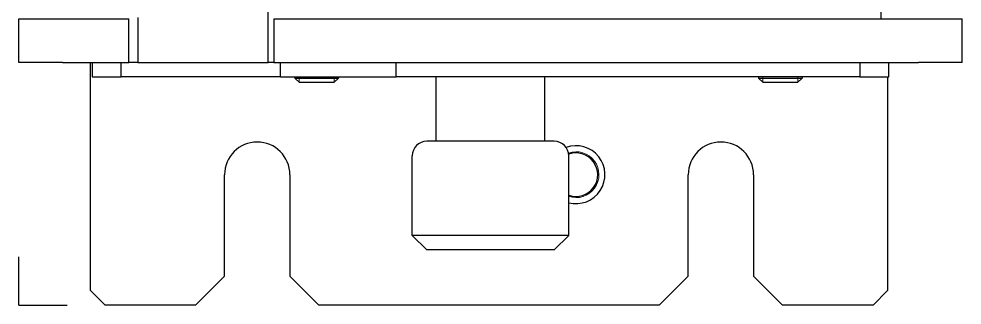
# Model space of a CAD drawing. Extents: x 0 to 92, y -95 to 197.
# Drawn here: x 0 to 48.83, y 0 to 14.81 of the extents above; entities that cross this region are included whole.
import ezdxf

# ---------------------------------------------------------------- set-up
doc = ezdxf.new("R2010")
doc.units = 0
doc.header["$LTSCALE"] = 4
doc.layers.get('0').update_dxf_attribs({"linetype": 'CONTINUOUS'})
doc.layers.add('Gewinde(DIN)', color=7, linetype='CONTINUOUS', lineweight=13)
doc.layers.add('Sichtbare Kanten(DIN)', color=7, linetype='CONTINUOUS', lineweight=25)
doc.styles.get("Standard").update_dxf_attribs({"font": 'romans.shx'})

msp = doc.modelspace()

# ---------------------------------------------------------------- linework, layer by layer
for p, q in [((0, 12.562), (0, 14.812)), ((0, 0), (0, 2.5)), ((0, 0), (2.5, 0))]:
    msp.add_line(p, q)
at = {"layer": 'Gewinde(DIN)'}
for p, q in [((14.513, 11.812), (14.513, 11.517)), ((16.312, 11.517), (16.312, 11.812)), ((38.513, 11.812), (38.513, 11.517)), ((40.312, 11.517), (40.312, 11.812))]:
    msp.add_line(p, q, dxfattribs=at)
msp.add_arc((28.838, 6.75), 1.187, 251.5754, 109.0851, dxfattribs=at)
at = {"layer": 'Sichtbare Kanten(DIN)'}
for p, q in [((12.9, 12.562), (12.9, 177.112)), ((44.625, 177.188), (44.625, 14.812)), ((0, 14.812), (2.25, 14.812)), ((2.25, 14.812), (5.7, 14.812)), ((5.7, 12.562), (5.7, 14.812)), ((6.15, 14.887), (6.15, 12.562)), ((13.2, 14.812), (13.2, 12.562)), ((13.2, 14.812), (46.575, 14.812)), ((46.575, 14.812), (48.825, 14.812)), ((48.825, 12.562), (48.825, 14.812)), ((2.25, 12.562), (0, 12.562)), ((2.25, 12.562), (5.7, 12.562)), ((3.713, 0.75), (3.713, 12.562)), ((3.788, 12.562), (3.788, 11.812)), ((5.288, 11.812), (5.288, 12.562)), ((6.15, 12.562), (5.7, 12.562)), ((6.15, 12.562), (12.9, 12.562)), ((13.2, 12.562), (12.9, 12.562)), ((13.2, 12.562), (46.575, 12.562)), ((13.538, 11.812), (13.538, 12.562)), ((19.538, 11.812), (19.538, 12.562)), ((43.538, 12.562), (43.538, 11.812)), ((45.038, 11.812), (45.038, 12.562)), ((48.825, 12.562), (46.575, 12.562)), ((3.788, 11.812), (5.288, 11.812)), ((13.538, 11.812), (5.288, 11.812)), ((13.538, 11.812), (19.538, 11.812)), ((14.288, 11.812), (14.288, 11.743)), ((14.288, 11.743), (16.538, 11.743)), ((14.518, 11.512), (14.288, 11.743)), ((16.307, 11.512), (16.538, 11.743)), ((16.538, 11.812), (16.538, 11.743)), ((43.538, 11.812), (19.538, 11.812)), ((21.6, 8.482), (21.6, 11.812)), ((27.225, 8.482), (27.225, 11.812)), ((38.288, 11.812), (38.288, 11.743)), ((38.288, 11.743), (40.538, 11.743)), ((38.518, 11.512), (38.288, 11.743)), ((40.307, 11.512), (40.538, 11.743)), ((40.538, 11.812), (40.538, 11.743)), ((43.538, 11.812), (45.038, 11.812)), ((44.963, 11.812), (44.963, 0.75)), ((16.307, 11.512), (14.518, 11.512)), ((40.307, 11.512), (38.518, 11.512)), ((27.713, 8.482), (21.113, 8.482)), ((20.363, 3.607), (20.363, 7.732)), ((28.463, 3.607), (28.463, 7.732)), ((10.65, 1.5), (10.65, 6.75)), ((14.025, 6.75), (14.025, 1.5)), ((34.65, 1.5), (34.65, 6.75)), ((38.025, 6.75), (38.025, 1.5)), ((28.463, 3.607), (20.363, 3.607)), ((21.113, 2.857), (20.363, 3.607)), ((27.713, 2.857), (28.463, 3.607)), ((27.713, 2.857), (21.113, 2.857)), ((10.65, 1.5), (9.15, 0)), ((15.525, 0), (14.025, 1.5)), ((34.65, 1.5), (33.15, 0)), ((39.525, 0), (38.025, 1.5)), ((4.463, 0), (3.713, 0.75)), ((44.963, 0.75), (44.213, 0)), ((9.15, 0), (4.463, 0)), ((33.15, 0), (15.525, 0)), ((44.213, 0), (39.525, 0))]:
    msp.add_line(p, q, dxfattribs=at)
for centre, radius, start, end in [((12.338, 6.75), 1.688, 0, 180), ((21.113, 7.732), 0.75, 90, 180), ((27.713, 7.732), 0.75, 0, 90), ((36.338, 6.75), 1.688, 0, 180), ((28.838, 6.75), 1.5, 255.5225, 109.8512), ((28.838, 6.75), 1.125, 250.5288, 109.6841)]:
    msp.add_arc(centre, radius, start, end, dxfattribs=at)

# ---------------------------------------------------------------- texts
at = {"flags": 9}
for tag, s in [('TIPOSIG', '3'), ('POSIZIONE', ''), ('P-TABELLA', ''), ('T-TABELLA', ''), ('H-TABELLA', ''), ('CODICE', '1xNNN'), ('NOTE1', ''), ('NOTE2', '')]:
    msp.add_attdef(tag, (0, 0), s, height=0.00000001, dxfattribs=at)

doc.saveas('drawing.dxf')
